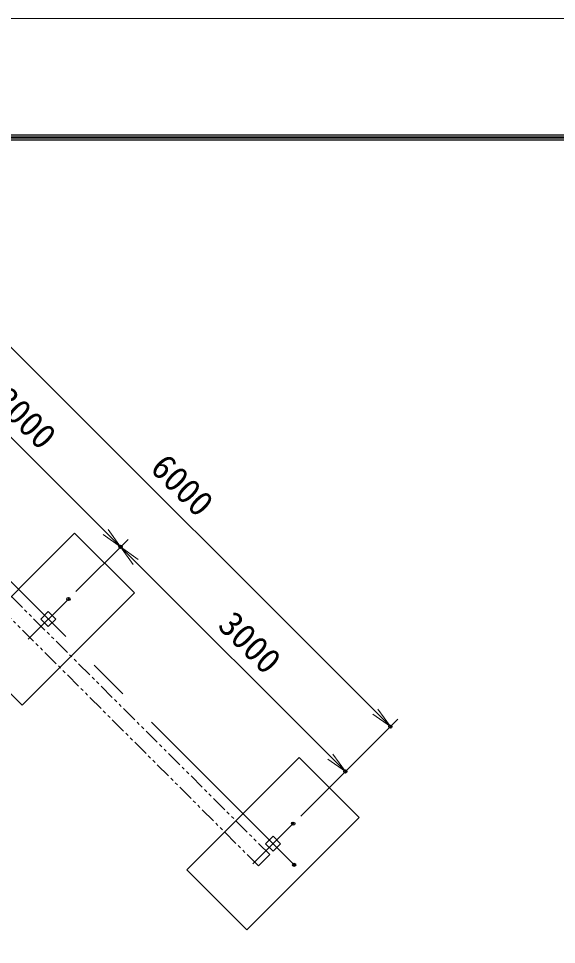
# Model space of a CAD drawing. Units: millimetres at full size, with parts at other scales. Extents: x -10500 to 10500, y -7425 to 7425.
# Drawn here: x -269 to 2269, y 3052 to 7425 of the extents above; entities that cross this region are included whole.
import ezdxf
from ezdxf.enums import TextEntityAlignment as Align

# ---------------------------------------------------------------- set-up
doc = ezdxf.new("R2010")
doc.units = ezdxf.units.MM
doc.header["$LTSCALE"] = 30
doc.header["$PDMODE"] = 32
doc.header["$PDSIZE"] = 15
doc.linetypes.add('USER1', pattern=[50.8, 31.75, -6.35, 6.35, -6.35])
doc.linetypes.add('USER2', pattern=[5, 2.5, -0.5, 0.5, -0.5, 0.5, -0.5])
for name, color, linetype, lineweight in [('0-0_D-STR1', 1, 'Continuous', 18), ('0-1_0', 7, 'Continuous', 18), ('0-2_D-BMK', 2, 'USER1', 13), ('0-5_D-STR4', 7, 'Continuous', 18), ('0-6_D-BGD', 7, 'Continuous', 18), ('0-7_D-STR-DIM', 7, 'Continuous', 13), ('0-C_D-TTL', 7, 'Continuous', 18)]:
    doc.layers.add(name, color=color, linetype=linetype, lineweight=lineweight)
doc.layers.add('0-8_Defpoints', color=253, linetype='Continuous')
doc.styles.add('ＭＳ ゴシック', font='')
doc.styles.get('ＭＳ ゴシック').set_extended_font_data('MS Gothic')

# ---------------------------------------------------------------- blocks, each defined once
blk = doc.blocks.new('_Open')
at = {"layer": '0-1_0'}
blk.add_line((-30, 5), (0, 0), dxfattribs=at)
blk.add_lwpolyline([(-30, -5), (0, 0), (-30, 0)], dxfattribs=at)

msp = doc.modelspace()

# ---------------------------------------------------------------- linework, layer by layer
at = {"layer": '0-0_D-STR1'}
for points in [[(-128.41, 4623.82), (-163.77, 4588.46), (-128.41, 4553.11), (-93.06, 4588.46)], [(932.25, 3563.16), (896.89, 3527.8), (932.25, 3492.45), (967.6, 3527.8)]]:
    msp.add_lwpolyline(points, close=True, dxfattribs=at)
at = {"layer": '0-2_D-BMK'}
for p, q in [((-33.26, 4683.62), (-223.57, 4493.31)), ((1027.4, 3622.96), (837.09, 3432.65))]:
    msp.add_line(p, q, dxfattribs=at)
msp.add_lwpolyline([(1031.74, 3428.31), (-1196.39, 5656.45), (-6217.1, 5656.45)], dxfattribs=at)
at = {"layer": '0-5_D-STR4'}
for points in [[(-4.67, 4995.05), (278.18, 4712.21), (-252.15, 4181.88), (-535, 4464.72)], [(1055.99, 3934.39), (1338.84, 3651.55), (808.51, 3121.22), (525.66, 3404.06)]]:
    msp.add_lwpolyline(points, close=True, dxfattribs=at)
at = {"layer": '0-6_D-BGD', "linetype": 'USER2', "lineweight": 9}
for points in [[(916.34, 3476.54), (-1216.07, 5608.95), (-6197.43, 5608.95)], [(863.31, 3423.51), (-1247.13, 5533.95), (-6166.36, 5533.95)]]:
    msp.add_lwpolyline(points, dxfattribs=at)
at = {"layer": '0-7_D-STR-DIM'}
for p, q in [((-635.78, 6202.41), (1485.54, 4081.09)), ((-847.91, 5990.28), (212.75, 4929.62)), ((2.1, 4718.97), (248.1, 4964.98)), ((2.1, 4718.97), (248.1, 4964.98)), ((212.75, 4929.62), (1273.41, 3868.96)), ((1062.76, 3658.31), (1520.89, 4116.45)), ((1062.76, 3658.31), (1308.76, 3904.32)), ((916.34, 3476.54), (863.31, 3423.51))]:
    msp.add_line(p, q, dxfattribs=at)
at = {"layer": '0-8_Defpoints'}
for p in [(212.75, 4929.62), (-33.26, 4683.62), (1485.54, 4081.09), (1273.41, 3868.96), (1027.4, 3622.96), (1031.74, 3428.31)]:
    msp.add_point(p, dxfattribs=at)
at = {"layer": '0-C_D-TTL', "color": 2}
msp.add_lwpolyline([(-10500, 7425), (10500, 7425), (10500, -7425), (-10500, -7425)], close=True, dxfattribs=at)
at = {"layer": '0-C_D-TTL'}
for points in [[(-9825, 6875), (9825, 6875), (9825, -6875), (-9825, -6875)], [(-9818.75, 6868.75), (9818.75, 6868.75), (9818.75, -6868.75), (-9818.75, -6868.75)], [(-9812.5, 6862.5), (9812.5, 6862.5), (9812.5, -6862.5), (-9812.5, -6862.5)], [(-9806.25, 6856.25), (9806.25, 6856.25), (9806.25, -6856.25), (-9806.25, -6856.25)], [(-9800, 6850), (9800, 6850), (9800, -6850), (-9800, -6850)]]:
    msp.add_lwpolyline(points, close=True, dxfattribs=at)

# ---------------------------------------------------------------- block references
at = {"layer": '0-7_D-STR-DIM', "xscale": 3.333333, "yscale": 3.333333}
for p, rotation in [((212.75, 4929.62), 315), ((212.75, 4929.62), 135), ((1485.54, 4081.09), 315), ((1273.41, 3868.96), 315)]:
    msp.add_blockref('_Open', p, dxfattribs=dict(at, rotation=rotation))

# ---------------------------------------------------------------- texts
at = {"layer": '0-7_D-STR-DIM', "style": 'ＭＳ ゴシック'}
for s, p in [('3000', (-420.81, 5587.04)), ('6000', (320.98, 5269.51)), ('3000', (639.85, 4526.38))]:
    msp.add_text(s, height=120.3, rotation=315, dxfattribs=at).set_placement(p, align=Align.BOTTOM_LEFT)

doc.saveas('drawing.dxf')
